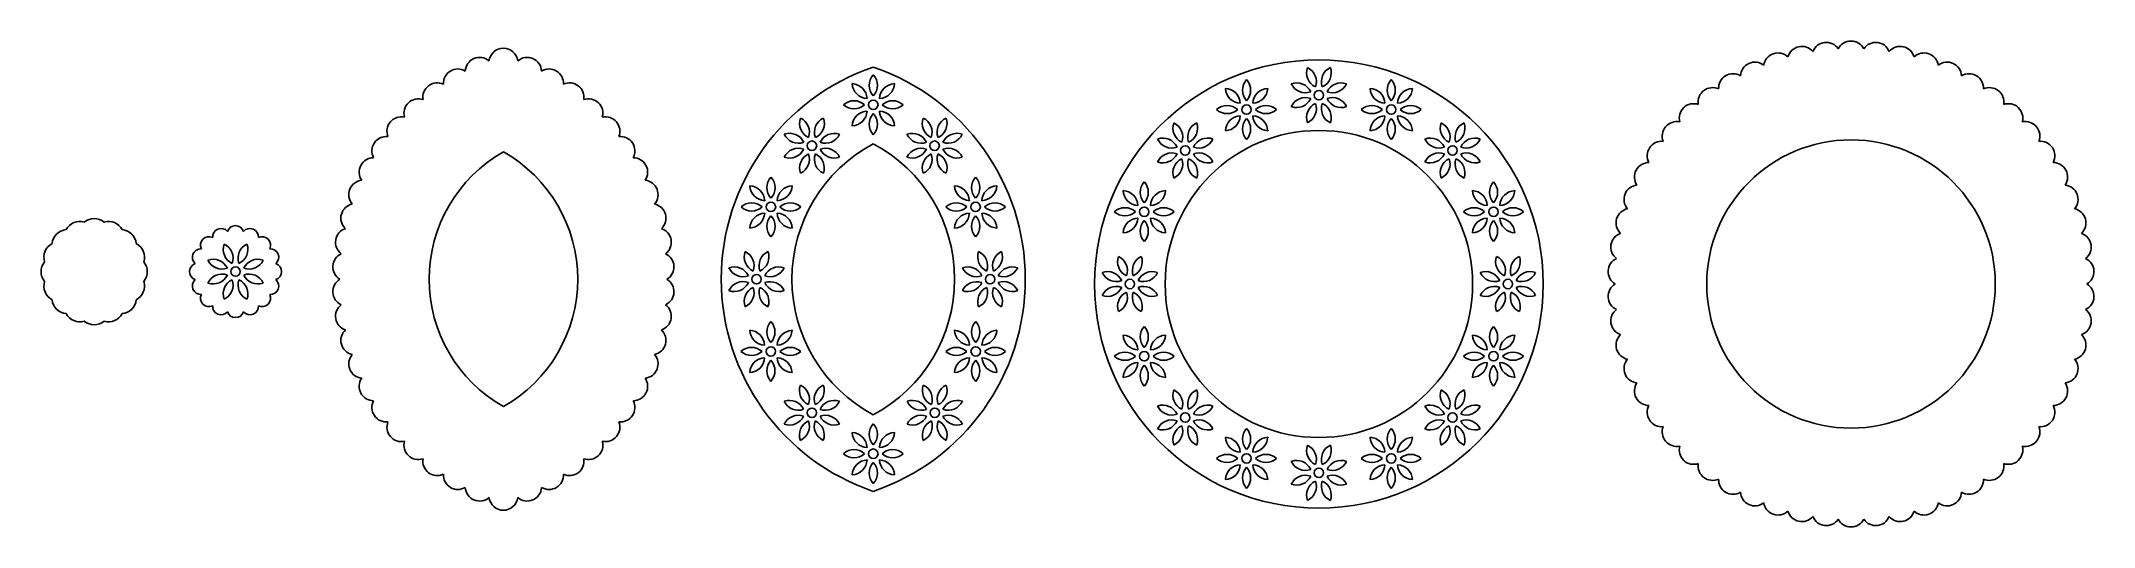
# Model space of a CAD drawing. Extents: x -388 to 48, y -214 to -111.
import ezdxf

# ---------------------------------------------------------------- set-up
doc = ezdxf.new("R2010")
doc.units = 0
doc.layers.get('0').update_dxf_attribs({"linetype": 'CONTINUOUS'})

msp = doc.modelspace()

# ---------------------------------------------------------------- linework, layer by layer
for centre, radius in [((-116.263955, -162.197948), 47.625533), ((-116.263955, -122.072415), 1), ((-210.853104, -124.115693), 1), ((-131.619332, -125.12679), 1), ((-100.908578, -125.12679), 1), ((-116.263955, -162.197948), 32.625533), ((-223.874573, -132.808112), 1), ((-197.831635, -132.808112), 1), ((-144.636991, -133.824912), 1), ((-87.890919, -133.824912), 1), ((-3.302361, -162.197948), 30.625533), ((-232.578397, -145.82196), 1), ((-189.127811, -145.82196), 1), ((-153.335114, -146.842571), 1), ((-79.192796, -146.842571), 1), ((-346.237108, -159.568311), 1), ((-235.639498, -161.175997), 1), ((-186.06671, -161.175997), 1), ((-156.389488, -162.197948), 1), ((-76.138422, -162.197948), 1), ((-232.591851, -176.53271), 1), ((-189.114357, -176.53271), 1), ((-153.335114, -177.553325), 1), ((-79.192796, -177.553325), 1), ((-223.899432, -189.554179), 1), ((-197.806776, -189.554179), 1), ((-144.636991, -190.570984), 1), ((-87.890919, -190.570984), 1), ((-210.853104, -198.25801), 1), ((-131.619332, -199.269107), 1), ((-100.908578, -199.269107), 1), ((-116.263955, -202.323481), 1)]:
    msp.add_circle(centre, radius)
for centre, radius, start, end in [((-289.373607, -115.151715), 3.06, 6.862668, 173.137332), ((-18.813405, -116.162811), 3.06, 46.260699, 170.980681), ((-13.745205, -114.755632), 3.06, 40.053802, 164.773784), ((-8.554572, -113.904671), 3.06, 33.846906, 158.566887), ((-3.302361, -113.619905), 3.06, 27.640009, 152.359991), ((1.949849, -113.904671), 3.06, 21.433113, 146.153094), ((7.140482, -114.755632), 3.06, 15.226216, 139.946198), ((12.208682, -116.162811), 3.06, 9.019319, 133.739301), ((-299.062828, -119.562406), 3.06, 58.674492, 183.394474), ((-294.415622, -117.098613), 3.06, 49.089318, 177.187577), ((-284.331593, -117.098613), 3.06, 2.812423, 130.910682), ((-279.684386, -119.562406), 3.06, 356.605526, 121.325508), ((-195.497728, -161.186852), 47.625533, 108.809279, 251.190721), ((-226.208481, -161.186852), 47.625533, 288.809279, 71.190721), ((-115.571643, -117.327928), 3.320433, 160.183451, 244.816549), ((-120.108353, -119.207095), 3.320433, 340.183451, 64.816549), ((-112.419557, -119.207095), 3.320433, 115.183451, 199.816549), ((-116.956267, -117.327928), 3.320433, 295.183451, 19.816549), ((-28.346959, -120.573503), 3.06, 58.674492, 183.394474), ((-23.699752, -118.10971), 3.06, 52.467595, 177.187577), ((17.09503, -118.10971), 3.06, 2.812423, 127.532405), ((21.742236, -120.573503), 3.06, 356.605526, 121.325508), ((-303.41641, -122.514208), 3.06, 64.881388, 189.60137), ((-275.330805, -122.514208), 3.06, 350.39863, 115.118612), ((-212.029128, -119.467422), 3.320433, 182.683451, 267.316549), ((-215.501375, -122.93967), 3.320433, 2.683451, 87.316549), ((-208.397854, -119.997295), 3.320433, 137.683451, 222.316549), ((-213.308354, -119.997295), 3.320433, 317.683451, 42.316549), ((-209.677081, -119.467422), 3.320433, 272.683451, 357.316549), ((-206.204833, -122.93967), 3.320433, 92.683451, 177.316549), ((-136.267603, -123.950766), 3.320433, 2.683451, 87.316549), ((-132.795355, -120.478519), 3.320433, 182.683451, 267.316549), ((-129.164082, -121.008392), 3.320433, 137.683451, 222.316549), ((-134.074581, -121.008392), 3.320433, 317.683451, 42.316549), ((-126.971061, -123.950766), 3.320433, 92.683451, 177.316549), ((-130.443308, -120.478519), 3.320433, 272.683451, 357.316549), ((-121.008442, -122.764728), 3.320433, 25.183451, 109.816549), ((-119.129275, -118.228018), 3.320433, 205.183451, 289.816549), ((-111.519468, -122.764728), 3.320433, 70.183451, 154.816549), ((-113.398635, -118.228018), 3.320433, 250.183451, 334.816549), ((-102.084602, -120.478519), 3.320433, 182.683451, 267.316549), ((-105.556849, -123.950766), 3.320433, 2.683451, 87.316549), ((-98.453329, -121.008392), 3.320433, 137.683451, 222.316549), ((-103.363828, -121.008392), 3.320433, 317.683451, 42.316549), ((-96.260307, -123.950766), 3.320433, 92.683451, 177.316549), ((-99.732555, -120.478519), 3.320433, 272.683451, 357.316549), ((-32.700541, -123.525304), 3.06, 64.881388, 189.60137), ((26.095818, -123.525304), 3.06, 350.39863, 115.118612), ((-307.425325, -125.919411), 3.06, 71.088285, 195.808267), ((-271.32189, -125.919411), 3.06, 344.191733, 108.911715), ((-214.971502, -126.570943), 3.320433, 47.683451, 132.316549), ((-214.971502, -121.660443), 3.320433, 227.683451, 312.316549), ((-212.029128, -128.763964), 3.320433, 92.683451, 177.316549), ((-215.501375, -125.291716), 3.320433, 272.683451, 357.316549), ((-208.397854, -128.234091), 3.320433, 137.683451, 222.316549), ((-213.308354, -128.234091), 3.320433, 317.683451, 42.316549), ((-206.204833, -125.291716), 3.320433, 182.683451, 267.316549), ((-209.677081, -128.763964), 3.320433, 2.683451, 87.316549), ((-206.734706, -126.570943), 3.320433, 47.683451, 132.316549), ((-206.734706, -121.660443), 3.320433, 227.683451, 312.316549), ((-135.73773, -127.582039), 3.320433, 47.683451, 132.316549), ((-135.73773, -122.67154), 3.320433, 227.683451, 312.316549), ((-127.500934, -127.582039), 3.320433, 47.683451, 132.316549), ((-127.500934, -122.67154), 3.320433, 227.683451, 312.316549), ((-119.129275, -125.916813), 3.320433, 70.183451, 154.816549), ((-121.008442, -121.380103), 3.320433, 250.183451, 334.816549), ((-115.571643, -126.816902), 3.320433, 115.183451, 199.816549), ((-120.108353, -124.937735), 3.320433, 295.183451, 19.816549), ((-112.419557, -124.937735), 3.320433, 160.183451, 244.816549), ((-116.956267, -126.816902), 3.320433, 340.183451, 64.816549), ((-113.398635, -125.916813), 3.320433, 25.183451, 109.816549), ((-111.519468, -121.380103), 3.320433, 205.183451, 289.816549), ((-105.026976, -127.582039), 3.320433, 47.683451, 132.316549), ((-105.026976, -122.67154), 3.320433, 227.683451, 312.316549), ((-96.79018, -127.582039), 3.320433, 47.683451, 132.316549), ((-96.79018, -122.67154), 3.320433, 227.683451, 312.316549), ((-36.709456, -126.930507), 3.06, 71.088285, 195.808267), ((30.104733, -126.930507), 3.06, 344.191733, 108.911715), ((-311.042572, -129.738093), 3.06, 77.295182, 202.015163), ((-267.704643, -129.738093), 3.06, 337.984837, 102.704818), ((-228.619363, -133.498346), 3.320433, 25.158351, 109.791449), ((-226.738209, -128.962459), 3.320433, 205.158351, 289.791449), ((-223.180182, -128.063928), 3.320433, 160.158351, 244.791449), ((-227.717715, -129.941108), 3.320433, 340.158351, 64.791449), ((-220.028921, -129.944476), 3.320433, 115.158351, 199.791449), ((-224.564807, -128.063322), 3.320433, 295.158351, 19.791449), ((-219.13039, -133.502502), 3.320433, 70.158351, 154.791449), ((-221.007569, -128.96497), 3.320433, 250.158351, 334.791449), ((-200.698639, -128.96497), 3.320433, 205.208551, 289.841649), ((-202.575818, -133.502502), 3.320433, 25.208551, 109.841649), ((-197.141401, -128.063322), 3.320433, 160.208551, 244.841649), ((-201.677288, -129.944476), 3.320433, 340.208551, 64.841649), ((-193.988493, -129.941108), 3.320433, 115.208551, 199.841649), ((-198.526026, -128.063928), 3.320433, 295.208551, 19.841649), ((-193.086845, -133.498346), 3.320433, 70.208551, 154.841649), ((-194.967999, -128.962459), 3.320433, 250.208551, 334.841649), ((-143.944679, -129.080425), 3.320433, 160.183451, 244.816549), ((-148.481389, -130.959592), 3.320433, 340.183451, 64.816549), ((-140.792594, -130.959592), 3.320433, 115.183451, 199.816549), ((-145.329304, -129.080425), 3.320433, 295.183451, 19.816549), ((-132.795355, -129.77506), 3.320433, 92.683451, 177.316549), ((-136.267603, -126.302813), 3.320433, 272.683451, 357.316549), ((-129.164082, -129.245187), 3.320433, 137.683451, 222.316549), ((-134.074581, -129.245187), 3.320433, 317.683451, 42.316549), ((-126.971061, -126.302813), 3.320433, 182.683451, 267.316549), ((-130.443308, -129.77506), 3.320433, 2.683451, 87.316549), ((-102.084602, -129.77506), 3.320433, 92.683451, 177.316549), ((-105.556849, -126.302813), 3.320433, 272.683451, 357.316549), ((-98.453329, -129.245187), 3.320433, 137.683451, 222.316549), ((-103.363828, -129.245187), 3.320433, 317.683451, 42.316549), ((-99.732555, -129.77506), 3.320433, 2.683451, 87.316549), ((-96.260307, -126.302813), 3.320433, 182.683451, 267.316549), ((-87.198606, -129.080425), 3.320433, 160.183451, 244.816549), ((-91.735316, -130.959592), 3.320433, 340.183451, 64.816549), ((-84.046521, -130.959592), 3.320433, 115.183451, 199.816549), ((-88.583231, -129.080425), 3.320433, 295.183451, 19.816549), ((-40.326703, -130.749189), 3.06, 77.295182, 202.015163), ((33.72198, -130.749189), 3.06, 337.984837, 102.704818), ((-314.225743, -133.925482), 3.06, 83.502078, 208.22206), ((-274.018231, -161.186852), 31.125533, 119.560149, 240.439851), ((-304.728984, -161.186852), 31.125533, 299.560149, 60.439851), ((-264.521472, -133.925482), 3.06, 331.77794, 96.497922), ((-226.741577, -136.651254), 3.320433, 70.158351, 154.791449), ((-228.618756, -132.113721), 3.320433, 250.158351, 334.791449), ((-195.497728, -161.186852), 32.625533, 118.076835, 241.923165), ((-223.184339, -137.552902), 3.320433, 115.158351, 199.791449), ((-227.720226, -135.671747), 3.320433, 295.158351, 19.791449), ((-220.031431, -135.675116), 3.320433, 160.158351, 244.791449), ((-224.568964, -137.552295), 3.320433, 340.158351, 64.791449), ((-221.010937, -136.653764), 3.320433, 25.158351, 109.791449), ((-219.129783, -132.117878), 3.320433, 205.158351, 289.791449), ((-226.208481, -161.186852), 32.625533, 298.076835, 61.923165), ((-200.695271, -136.653764), 3.320433, 70.208551, 154.841649), ((-202.576425, -132.117878), 3.320433, 250.208551, 334.841649), ((-197.137245, -137.552295), 3.320433, 115.208551, 199.841649), ((-201.674777, -135.675116), 3.320433, 295.208551, 19.841649), ((-193.985983, -135.671747), 3.320433, 160.208551, 244.841649), ((-198.521869, -137.552902), 3.320433, 340.208551, 64.841649), ((-193.087452, -132.113721), 3.320433, 205.208551, 289.841649), ((-194.964631, -136.651254), 3.320433, 25.208551, 109.841649), ((-147.502312, -129.980514), 3.320433, 205.183451, 289.816549), ((-147.502312, -137.669309), 3.320433, 70.183451, 154.816549), ((-149.381478, -134.517224), 3.320433, 25.183451, 109.816549), ((-149.381478, -133.132599), 3.320433, 250.183451, 334.816549), ((-139.892504, -134.517224), 3.320433, 70.183451, 154.816549), ((-141.771671, -129.980514), 3.320433, 250.183451, 334.816549), ((-141.771671, -137.669309), 3.320433, 25.183451, 109.816549), ((-139.892504, -133.132599), 3.320433, 205.183451, 289.816549), ((-92.635406, -134.517224), 3.320433, 25.183451, 109.816549), ((-90.756239, -129.980514), 3.320433, 205.183451, 289.816549), ((-90.756239, -137.669309), 3.320433, 70.183451, 154.816549), ((-92.635406, -133.132599), 3.320433, 250.183451, 334.816549), ((-83.146432, -134.517224), 3.320433, 70.183451, 154.816549), ((-83.146432, -133.132599), 3.320433, 205.183451, 289.816549), ((-85.025598, -129.980514), 3.320433, 250.183451, 334.816549), ((-85.025598, -137.669309), 3.320433, 25.183451, 109.816549), ((-43.509873, -134.936578), 3.06, 83.502078, 208.22206), ((36.905151, -134.936578), 3.06, 331.77794, 96.497922), ((-316.937517, -138.432486), 3.06, 89.708975, 214.428956), ((-261.809697, -138.432486), 3.06, 325.571044, 90.291025), ((-143.944679, -138.569399), 3.320433, 115.183451, 199.816549), ((-148.481389, -136.690232), 3.320433, 295.183451, 19.816549), ((-140.792594, -136.690232), 3.320433, 160.183451, 244.816549), ((-145.329304, -138.569399), 3.320433, 340.183451, 64.816549), ((-87.198606, -138.569399), 3.320433, 115.183451, 199.816549), ((-91.735316, -136.690232), 3.320433, 295.183451, 19.816549), ((-84.046521, -136.690232), 3.320433, 160.183451, 244.816549), ((-88.583231, -138.569399), 3.320433, 340.183451, 64.816549), ((-46.221648, -139.443582), 3.06, 89.708975, 214.428956), ((39.616925, -139.443582), 3.06, 325.571044, 90.291025), ((-319.146102, -143.206264), 3.06, 95.915871, 220.635853), ((-259.601113, -143.206264), 3.06, 319.364147, 84.084129), ((-233.752384, -141.173174), 3.320433, 182.658351, 267.291449), ((-237.226152, -144.6439), 3.320433, 2.658351, 87.291449), ((-230.121344, -141.704638), 3.320433, 137.658351, 222.291449), ((-235.031843, -141.702487), 3.320433, 317.658351, 42.291449), ((-227.929612, -144.647973), 3.320433, 92.658351, 177.291449), ((-231.400338, -141.174205), 3.320433, 272.658351, 357.291449), ((-190.305871, -141.174205), 3.320433, 182.708551, 267.341649), ((-193.776597, -144.647973), 3.320433, 2.708551, 87.341649), ((-186.674366, -141.702487), 3.320433, 137.708551, 222.341649), ((-191.584865, -141.704638), 3.320433, 317.708551, 42.341649), ((-184.480056, -144.6439), 3.320433, 92.708551, 177.341649), ((-187.953824, -141.173174), 3.320433, 272.708551, 357.341649), ((-154.511137, -142.194301), 3.320433, 182.683451, 267.316549), ((-157.983384, -145.666548), 3.320433, 2.683451, 87.316549), ((-150.879864, -142.724173), 3.320433, 137.683451, 222.316549), ((-155.790363, -142.724173), 3.320433, 317.683451, 42.316549), ((-148.686843, -145.666548), 3.320433, 92.683451, 177.316549), ((-152.15909, -142.194301), 3.320433, 272.683451, 357.316549), ((-80.36882, -142.194301), 3.320433, 182.683451, 267.316549), ((-83.841067, -145.666548), 3.320433, 2.683451, 87.316549), ((-76.737547, -142.724173), 3.320433, 137.683451, 222.316549), ((-81.648046, -142.724173), 3.320433, 317.683451, 42.316549), ((-74.544526, -145.666548), 3.320433, 92.683451, 177.316549), ((-78.016773, -142.194301), 3.320433, 272.683451, 357.316549), ((-48.430233, -144.217361), 3.06, 95.915871, 220.635853), ((41.82551, -144.217361), 3.06, 319.364147, 84.084129), ((-320.825604, -148.190848), 3.06, 102.122768, 226.842749), ((-257.921611, -148.190848), 3.06, 313.157251, 77.877232), ((-236.695719, -143.364906), 3.320433, 227.658351, 312.291449), ((-236.69787, -148.275405), 3.320433, 47.658351, 132.291449), ((-233.756457, -150.469715), 3.320433, 92.658351, 177.291449), ((-237.227183, -146.995947), 3.320433, 272.658351, 357.291449), ((-230.124952, -149.941433), 3.320433, 137.658351, 222.291449), ((-235.035451, -149.939282), 3.320433, 317.658351, 42.291449), ((-227.930642, -147.000019), 3.320433, 182.658351, 267.291449), ((-231.40441, -150.470745), 3.320433, 2.658351, 87.291449), ((-228.458924, -143.368514), 3.320433, 227.658351, 312.291449), ((-228.461075, -148.279013), 3.320433, 47.658351, 132.291449), ((-193.245133, -148.279013), 3.320433, 47.708551, 132.341649), ((-193.247284, -143.368514), 3.320433, 227.708551, 312.341649), ((-190.301798, -150.470745), 3.320433, 92.708551, 177.341649), ((-193.775566, -147.000019), 3.320433, 272.708551, 357.341649), ((-186.670757, -149.939282), 3.320433, 137.708551, 222.341649), ((-191.581257, -149.941433), 3.320433, 317.708551, 42.341649), ((-184.479026, -146.995947), 3.320433, 182.708551, 267.341649), ((-187.949752, -150.469715), 3.320433, 2.708551, 87.341649), ((-185.008338, -148.275405), 3.320433, 47.708551, 132.341649), ((-185.010489, -143.364906), 3.320433, 227.708551, 312.341649), ((-157.453511, -149.297821), 3.320433, 47.683451, 132.316549), ((-157.453511, -144.387322), 3.320433, 227.683451, 312.316549), ((-149.216716, -149.297821), 3.320433, 47.683451, 132.316549), ((-149.216716, -144.387322), 3.320433, 227.683451, 312.316549), ((-83.311194, -149.297821), 3.320433, 47.683451, 132.316549), ((-83.311194, -144.387322), 3.320433, 227.683451, 312.316549), ((-75.074398, -149.297821), 3.320433, 47.683451, 132.316549), ((-75.074398, -144.387322), 3.320433, 227.683451, 312.316549), ((-50.109735, -149.201945), 3.06, 102.122768, 226.842749), ((43.505012, -149.201945), 3.06, 313.157251, 77.877232), ((-381.8849, -153.927527), 3.3, 95.611619, 174.388381), ((-379.296887, -152.198271), 3.3, 73.111619, 151.888381), ((-376.244116, -151.591037), 3.3, 50.611619, 129.388381), ((-373.191346, -152.198271), 3.3, 28.111619, 106.888381), ((-370.603332, -153.927527), 3.3, 5.611619, 84.388381), ((-351.877892, -153.927527), 1.8, 63.912376, 206.087624), ((-349.289878, -152.198271), 1.8, 41.412376, 183.587624), ((-346.237108, -151.591037), 1.8, 18.912376, 161.087624), ((-343.184337, -152.198271), 1.8, 356.412376, 138.587624), ((-340.596324, -153.927527), 1.8, 333.912376, 116.087624), ((-321.956333, -153.327799), 3.06, 108.329664, 233.049646), ((-256.790882, -153.327799), 3.06, 306.950354, 71.670336), ((-154.511137, -151.490842), 3.320433, 92.683451, 177.316549), ((-157.983384, -148.018595), 3.320433, 272.683451, 357.316549), ((-150.879864, -150.960969), 3.320433, 137.683451, 222.316549), ((-155.790363, -150.960969), 3.320433, 317.683451, 42.316549), ((-148.686843, -148.018595), 3.320433, 182.683451, 267.316549), ((-152.15909, -151.490842), 3.320433, 2.683451, 87.316549), ((-80.36882, -151.490842), 3.320433, 92.683451, 177.316549), ((-83.841067, -148.018595), 3.320433, 272.683451, 357.316549), ((-76.737547, -150.960969), 3.320433, 137.683451, 222.316549), ((-81.648046, -150.960969), 3.320433, 317.683451, 42.316549), ((-74.544526, -148.018595), 3.320433, 182.683451, 267.316549), ((-78.016773, -151.490842), 3.320433, 2.683451, 87.316549), ((-51.240463, -154.338895), 3.06, 108.329664, 233.049646), ((44.63574, -154.338895), 3.06, 306.950354, 71.670336), ((-383.614156, -156.51554), 3.3, 118.111619, 196.888381), ((-368.874076, -156.51554), 3.3, 343.111619, 61.888381), ((-353.607148, -156.51554), 1.8, 86.412376, 228.587624), ((-345.544795, -154.823824), 3.320433, 160.183451, 244.816549), ((-350.081505, -156.702991), 3.320433, 340.183451, 64.816549), ((-342.39271, -156.702991), 3.320433, 115.183451, 199.816549), ((-346.92942, -154.823824), 3.320433, 295.183451, 19.816549), ((-338.867068, -156.51554), 1.8, 311.412376, 93.587624), ((-322.52503, -158.556889), 3.06, 114.536561, 239.256543), ((-256.222184, -158.556889), 3.06, 300.743457, 65.463439), ((-234.945107, -156.431814), 3.320433, 160.158351, 244.791449), ((-239.48264, -158.308993), 3.320433, 340.158351, 64.791449), ((-231.793846, -158.312361), 3.320433, 115.158351, 199.791449), ((-236.329732, -156.431207), 3.320433, 295.158351, 19.791449), ((-185.376476, -156.431207), 3.320433, 160.208551, 244.841649), ((-189.912363, -158.312361), 3.320433, 340.208551, 64.841649), ((-182.223568, -158.308993), 3.320433, 115.208551, 199.841649), ((-186.761101, -156.431814), 3.320433, 295.208551, 19.841649), ((-155.697176, -157.453461), 3.320433, 160.183451, 244.816549), ((-160.233886, -159.332628), 3.320433, 340.183451, 64.816549), ((-152.54509, -159.332628), 3.320433, 115.183451, 199.816549), ((-157.0818, -157.453461), 3.320433, 295.183451, 19.816549), ((-75.44611, -157.453461), 3.320433, 160.183451, 244.816549), ((-79.98282, -159.332628), 3.320433, 340.183451, 64.816549), ((-72.294024, -159.332628), 3.320433, 115.183451, 199.816549), ((-76.830734, -157.453461), 3.320433, 295.183451, 19.816549), ((-51.809161, -159.567986), 3.06, 114.536561, 239.256543), ((45.204438, -159.567986), 3.06, 300.743457, 65.463439), ((-384.22139, -159.568311), 3.3, 140.611619, 219.388381), ((-368.266843, -159.568311), 3.3, 320.611619, 39.388381), ((-354.214381, -159.568311), 1.8, 108.912376, 251.087624), ((-350.981595, -160.260623), 3.320433, 25.183451, 109.816549), ((-349.102428, -155.723913), 3.320433, 205.183451, 289.816549), ((-349.102428, -163.412709), 3.320433, 70.183451, 154.816549), ((-350.981595, -158.875999), 3.320433, 250.183451, 334.816549), ((-341.492621, -160.260623), 3.320433, 70.183451, 154.816549), ((-343.371788, -155.723913), 3.320433, 250.183451, 334.816549), ((-343.371788, -163.412709), 3.320433, 25.183451, 109.816549), ((-341.492621, -158.875999), 3.320433, 205.183451, 289.816549), ((-338.259834, -159.568311), 1.8, 288.912376, 71.087624), ((-322.52503, -163.816814), 3.06, 120.743457, 245.463439), ((-256.222184, -163.816814), 3.06, 294.536561, 59.256543), ((-240.384288, -161.866231), 3.320433, 25.158351, 109.791449), ((-238.503134, -157.330344), 3.320433, 205.158351, 289.791449), ((-230.895315, -161.870388), 3.320433, 70.158351, 154.791449), ((-232.772494, -157.332855), 3.320433, 250.158351, 334.791449), ((-190.810894, -161.870388), 3.320433, 25.208551, 109.841649), ((-188.933714, -157.332855), 3.320433, 205.208551, 289.841649), ((-183.203075, -157.330344), 3.320433, 250.208551, 334.841649), ((-181.32192, -161.866231), 3.320433, 70.208551, 154.841649), ((-161.133975, -162.89026), 3.320433, 25.183451, 109.816549), ((-159.254808, -158.35355), 3.320433, 205.183451, 289.816549), ((-151.645001, -162.89026), 3.320433, 70.183451, 154.816549), ((-153.524168, -158.35355), 3.320433, 250.183451, 334.816549), ((-80.882909, -162.89026), 3.320433, 25.183451, 109.816549), ((-79.003742, -158.35355), 3.320433, 205.183451, 289.816549), ((-71.393935, -162.89026), 3.320433, 70.183451, 154.816549), ((-73.273102, -158.35355), 3.320433, 250.183451, 334.816549), ((-383.614156, -162.621081), 3.3, 163.111619, 241.888381), ((-381.8849, -165.209095), 3.3, 185.611619, 264.388381), ((-370.603332, -165.209095), 3.3, 275.611619, 354.388381), ((-368.874076, -162.621081), 3.3, 298.111619, 16.888381), ((-353.607148, -162.621081), 1.8, 131.412376, 273.587624), ((-351.877892, -165.209095), 1.8, 153.912376, 296.087624), ((-345.544795, -164.312798), 3.320433, 115.183451, 199.816549), ((-350.081505, -162.433631), 3.320433, 295.183451, 19.816549), ((-342.39271, -162.433631), 3.320433, 160.183451, 244.816549), ((-346.92942, -164.312798), 3.320433, 340.183451, 64.816549), ((-340.596324, -165.209095), 1.8, 243.912376, 26.087624), ((-338.867068, -162.621081), 1.8, 266.412376, 48.587624), ((-238.506502, -165.019139), 3.320433, 70.158351, 154.791449), ((-240.383681, -160.481606), 3.320433, 250.158351, 334.791449), ((-234.949264, -165.920787), 3.320433, 115.158351, 199.791449), ((-239.485151, -164.039633), 3.320433, 295.158351, 19.791449), ((-231.796356, -164.043001), 3.320433, 160.158351, 244.791449), ((-236.333889, -165.92018), 3.320433, 340.158351, 64.791449), ((-232.775862, -165.021649), 3.320433, 25.158351, 109.791449), ((-230.894708, -160.485763), 3.320433, 205.158351, 289.791449), ((-188.930346, -165.021649), 3.320433, 70.208551, 154.841649), ((-190.8115, -160.485763), 3.320433, 250.208551, 334.841649), ((-185.37232, -165.92018), 3.320433, 115.208551, 199.841649), ((-189.909852, -164.043001), 3.320433, 295.208551, 19.841649), ((-182.221058, -164.039633), 3.320433, 160.208551, 244.841649), ((-186.756944, -165.920787), 3.320433, 340.208551, 64.841649), ((-181.322527, -160.481606), 3.320433, 205.208551, 289.841649), ((-183.199706, -165.019139), 3.320433, 25.208551, 109.841649), ((-159.254808, -166.042346), 3.320433, 70.183451, 154.816549), ((-161.133975, -161.505636), 3.320433, 250.183451, 334.816549), ((-155.697176, -166.942435), 3.320433, 115.183451, 199.816549), ((-160.233886, -165.063268), 3.320433, 295.183451, 19.816549), ((-152.54509, -165.063268), 3.320433, 160.183451, 244.816549), ((-157.0818, -166.942435), 3.320433, 340.183451, 64.816549), ((-153.524168, -166.042346), 3.320433, 25.183451, 109.816549), ((-151.645001, -161.505636), 3.320433, 205.183451, 289.816549), ((-79.003742, -166.042346), 3.320433, 70.183451, 154.816549), ((-80.882909, -161.505636), 3.320433, 250.183451, 334.816549), ((-75.44611, -166.942435), 3.320433, 115.183451, 199.816549), ((-79.98282, -165.063268), 3.320433, 295.183451, 19.816549), ((-72.294024, -165.063268), 3.320433, 160.183451, 244.816549), ((-76.830734, -166.942435), 3.320433, 340.183451, 64.816549), ((-73.273102, -166.042346), 3.320433, 25.183451, 109.816549), ((-71.393935, -161.505636), 3.320433, 205.183451, 289.816549), ((-51.809161, -164.82791), 3.06, 120.743457, 245.463439), ((45.204438, -164.82791), 3.06, 294.536561, 59.256543), ((-379.296887, -166.938351), 3.3, 208.111619, 286.888381), ((-373.191346, -166.938351), 3.3, 253.111619, 331.888381), ((-349.289878, -166.938351), 1.8, 176.412376, 318.587624), ((-346.237108, -167.545584), 1.8, 198.912376, 341.087624), ((-343.184337, -166.938351), 1.8, 221.412376, 3.587624), ((-321.956333, -169.045905), 3.06, 126.950354, 251.670336), ((-256.790882, -169.045905), 3.06, 288.329664, 53.049646), ((-51.240463, -170.057001), 3.06, 126.950354, 251.670336), ((44.63574, -170.057001), 3.06, 288.329664, 53.049646), ((-376.244116, -167.545584), 3.3, 230.611619, 309.388381), ((-320.825604, -174.182855), 3.06, 133.157251, 257.877232), ((-257.921611, -174.182855), 3.06, 282.122768, 46.842749), ((-233.765838, -171.883924), 3.320433, 182.658351, 267.291449), ((-237.239606, -175.354651), 3.320433, 2.658351, 87.291449), ((-230.134797, -172.415388), 3.320433, 137.658351, 222.291449), ((-235.045296, -172.413237), 3.320433, 317.658351, 42.291449), ((-227.943065, -175.358723), 3.320433, 92.658351, 177.291449), ((-231.413791, -171.884955), 3.320433, 272.658351, 357.291449), ((-190.292417, -171.884955), 3.320433, 182.708551, 267.341649), ((-193.763143, -175.358723), 3.320433, 2.708551, 87.341649), ((-186.660912, -172.413237), 3.320433, 137.708551, 222.341649), ((-191.571411, -172.415388), 3.320433, 317.708551, 42.341649), ((-187.940371, -171.883924), 3.320433, 272.708551, 357.341649), ((-184.466602, -175.354651), 3.320433, 92.708551, 177.341649), ((-154.511137, -172.905054), 3.320433, 182.683451, 267.316549), ((-157.983384, -176.377301), 3.320433, 2.683451, 87.316549), ((-150.879864, -173.434927), 3.320433, 137.683451, 222.316549), ((-155.790363, -173.434927), 3.320433, 317.683451, 42.316549), ((-148.686843, -176.377301), 3.320433, 92.683451, 177.316549), ((-152.15909, -172.905054), 3.320433, 272.683451, 357.316549), ((-80.36882, -172.905054), 3.320433, 182.683451, 267.316549), ((-83.841067, -176.377301), 3.320433, 2.683451, 87.316549), ((-76.737547, -173.434927), 3.320433, 137.683451, 222.316549), ((-81.648046, -173.434927), 3.320433, 317.683451, 42.316549), ((-74.544526, -176.377301), 3.320433, 92.683451, 177.316549), ((-78.016773, -172.905054), 3.320433, 272.683451, 357.316549), ((-50.109735, -175.193951), 3.06, 133.157251, 257.877232), ((43.505012, -175.193951), 3.06, 282.122768, 46.842749), ((-319.146102, -179.167439), 3.06, 139.364147, 264.084129), ((-259.601113, -179.167439), 3.06, 275.915871, 40.635853), ((-236.709173, -174.075656), 3.320433, 227.658351, 312.291449), ((-236.711324, -178.986155), 3.320433, 47.658351, 132.291449), ((-233.76991, -181.180465), 3.320433, 92.658351, 177.291449), ((-237.240637, -177.706697), 3.320433, 272.658351, 357.291449), ((-230.138406, -180.652183), 3.320433, 137.658351, 222.291449), ((-235.048905, -180.650032), 3.320433, 317.658351, 42.291449), ((-227.944096, -177.71077), 3.320433, 182.658351, 267.291449), ((-231.417864, -181.181496), 3.320433, 2.658351, 87.291449), ((-228.472378, -174.079265), 3.320433, 227.658351, 312.291449), ((-228.474529, -178.989764), 3.320433, 47.658351, 132.291449), ((-193.231679, -178.989764), 3.320433, 47.708551, 132.341649), ((-193.233831, -174.079265), 3.320433, 227.708551, 312.341649), ((-190.288344, -181.181496), 3.320433, 92.708551, 177.341649), ((-193.762113, -177.71077), 3.320433, 272.708551, 357.341649), ((-186.657304, -180.650032), 3.320433, 137.708551, 222.341649), ((-191.567803, -180.652183), 3.320433, 317.708551, 42.341649), ((-184.465572, -177.706697), 3.320433, 182.708551, 267.341649), ((-187.936298, -181.180465), 3.320433, 2.708551, 87.341649), ((-184.994884, -178.986155), 3.320433, 47.708551, 132.341649), ((-184.997036, -174.075656), 3.320433, 227.708551, 312.341649), ((-157.453511, -180.008575), 3.320433, 47.683451, 132.316549), ((-157.453511, -175.098075), 3.320433, 227.683451, 312.316549), ((-149.216716, -180.008575), 3.320433, 47.683451, 132.316549), ((-149.216716, -175.098075), 3.320433, 227.683451, 312.316549), ((-83.311194, -180.008575), 3.320433, 47.683451, 132.316549), ((-83.311194, -175.098075), 3.320433, 227.683451, 312.316549), ((-75.074398, -180.008575), 3.320433, 47.683451, 132.316549), ((-75.074398, -175.098075), 3.320433, 227.683451, 312.316549), ((-48.430233, -180.178536), 3.06, 139.364147, 264.084129), ((41.82551, -180.178536), 3.06, 275.915871, 40.635853), ((-316.937517, -183.941217), 3.06, 145.571044, 270.291025), ((-261.809697, -183.941217), 3.06, 269.708975, 34.428956), ((-154.511137, -182.201596), 3.320433, 92.683451, 177.316549), ((-157.983384, -178.729348), 3.320433, 272.683451, 357.316549), ((-150.879864, -181.671723), 3.320433, 137.683451, 222.316549), ((-155.790363, -181.671723), 3.320433, 317.683451, 42.316549), ((-148.686843, -178.729348), 3.320433, 182.683451, 267.316549), ((-152.15909, -182.201596), 3.320433, 2.683451, 87.316549), ((-80.36882, -182.201596), 3.320433, 92.683451, 177.316549), ((-83.841067, -178.729348), 3.320433, 272.683451, 357.316549), ((-76.737547, -181.671723), 3.320433, 137.683451, 222.316549), ((-81.648046, -181.671723), 3.320433, 317.683451, 42.316549), ((-74.544526, -178.729348), 3.320433, 182.683451, 267.316549), ((-78.016773, -182.201596), 3.320433, 2.683451, 87.316549), ((-314.225743, -188.448221), 3.06, 151.77794, 276.497922), ((-264.521472, -188.448221), 3.06, 263.502078, 28.22206), ((-228.644222, -190.244413), 3.320433, 25.158351, 109.791449), ((-226.763068, -185.708527), 3.320433, 205.158351, 289.791449), ((-223.205042, -184.809996), 3.320433, 160.158351, 244.791449), ((-227.742574, -186.687175), 3.320433, 340.158351, 64.791449), ((-220.05378, -186.690543), 3.320433, 115.158351, 199.791449), ((-224.589666, -184.809389), 3.320433, 295.158351, 19.791449), ((-219.155249, -190.24857), 3.320433, 70.158351, 154.791449), ((-221.032428, -185.711037), 3.320433, 250.158351, 334.791449), ((-200.67378, -185.711037), 3.320433, 205.208551, 289.841649), ((-202.550959, -190.24857), 3.320433, 25.208551, 109.841649), ((-197.116542, -184.809389), 3.320433, 160.208551, 244.841649), ((-201.652429, -186.690543), 3.320433, 340.208551, 64.841649), ((-193.963634, -186.687175), 3.320433, 115.208551, 199.841649), ((-198.501167, -184.809996), 3.320433, 295.208551, 19.841649), ((-193.061986, -190.244413), 3.320433, 70.208551, 154.841649), ((-194.94314, -185.708527), 3.320433, 250.208551, 334.841649), ((-143.944679, -185.826498), 3.320433, 160.183451, 244.816549), ((-148.481389, -187.705664), 3.320433, 340.183451, 64.816549), ((-140.792594, -187.705664), 3.320433, 115.183451, 199.816549), ((-145.329304, -185.826498), 3.320433, 295.183451, 19.816549), ((-87.198606, -185.826498), 3.320433, 160.183451, 244.816549), ((-91.735316, -187.705664), 3.320433, 340.183451, 64.816549), ((-84.046521, -187.705664), 3.320433, 115.183451, 199.816549), ((-88.583231, -185.826498), 3.320433, 295.183451, 19.816549), ((-46.221648, -184.952314), 3.06, 145.571044, 270.291025), ((39.616925, -184.952314), 3.06, 269.708975, 34.428956), ((-311.042572, -192.635611), 3.06, 157.984837, 282.704818), ((-267.704643, -192.635611), 3.06, 257.295182, 22.015163), ((-226.766436, -193.397321), 3.320433, 70.158351, 154.791449), ((-228.643616, -188.859788), 3.320433, 250.158351, 334.791449), ((-223.209199, -194.298969), 3.320433, 115.158351, 199.791449), ((-227.745085, -192.417815), 3.320433, 295.158351, 19.791449), ((-220.05629, -192.421183), 3.320433, 160.158351, 244.791449), ((-224.593823, -194.298362), 3.320433, 340.158351, 64.791449), ((-221.035797, -193.399832), 3.320433, 25.158351, 109.791449), ((-219.154643, -188.863945), 3.320433, 205.158351, 289.791449), ((-200.670412, -193.399832), 3.320433, 70.208551, 154.841649), ((-202.551566, -188.863945), 3.320433, 250.208551, 334.841649), ((-197.112385, -194.298362), 3.320433, 115.208551, 199.841649), ((-201.649918, -192.421183), 3.320433, 295.208551, 19.841649), ((-193.961124, -192.417815), 3.320433, 160.208551, 244.841649), ((-198.49701, -194.298969), 3.320433, 340.208551, 64.841649), ((-193.062593, -188.859788), 3.320433, 205.208551, 289.841649), ((-194.939772, -193.397321), 3.320433, 25.208551, 109.841649), ((-147.502312, -186.726587), 3.320433, 205.183451, 289.816549), ((-147.502312, -194.415382), 3.320433, 70.183451, 154.816549), ((-149.381478, -191.263297), 3.320433, 25.183451, 109.816549), ((-149.381478, -189.878672), 3.320433, 250.183451, 334.816549), ((-139.892504, -191.263297), 3.320433, 70.183451, 154.816549), ((-141.771671, -186.726587), 3.320433, 250.183451, 334.816549), ((-141.771671, -194.415382), 3.320433, 25.183451, 109.816549), ((-139.892504, -189.878672), 3.320433, 205.183451, 289.816549), ((-92.635406, -191.263297), 3.320433, 25.183451, 109.816549), ((-90.756239, -186.726587), 3.320433, 205.183451, 289.816549), ((-90.756239, -194.415382), 3.320433, 70.183451, 154.816549), ((-92.635406, -189.878672), 3.320433, 250.183451, 334.816549), ((-83.146432, -191.263297), 3.320433, 70.183451, 154.816549), ((-83.146432, -189.878672), 3.320433, 205.183451, 289.816549), ((-85.025598, -186.726587), 3.320433, 250.183451, 334.816549), ((-85.025598, -194.415382), 3.320433, 25.183451, 109.816549), ((-43.509873, -189.459318), 3.06, 151.77794, 276.497922), ((36.905151, -189.459318), 3.06, 263.502078, 28.22206), ((-307.425325, -196.454292), 3.06, 164.191733, 288.911715), ((-271.32189, -196.454292), 3.06, 251.088285, 15.808267), ((-212.029128, -193.609739), 3.320433, 182.683451, 267.316549), ((-215.501375, -197.081987), 3.320433, 2.683451, 87.316549), ((-208.397854, -194.139612), 3.320433, 137.683451, 222.316549), ((-213.308354, -194.139612), 3.320433, 317.683451, 42.316549), ((-209.677081, -193.609739), 3.320433, 272.683451, 357.316549), ((-206.204833, -197.081987), 3.320433, 92.683451, 177.316549), ((-143.944679, -195.315471), 3.320433, 115.183451, 199.816549), ((-148.481389, -193.436305), 3.320433, 295.183451, 19.816549), ((-140.792594, -193.436305), 3.320433, 160.183451, 244.816549), ((-145.329304, -195.315471), 3.320433, 340.183451, 64.816549), ((-136.267603, -198.093083), 3.320433, 2.683451, 87.316549), ((-132.795355, -194.620836), 3.320433, 182.683451, 267.316549), ((-129.164082, -195.150709), 3.320433, 137.683451, 222.316549), ((-134.074581, -195.150709), 3.320433, 317.683451, 42.316549), ((-126.971061, -198.093083), 3.320433, 92.683451, 177.316549), ((-130.443308, -194.620836), 3.320433, 272.683451, 357.316549), ((-102.084602, -194.620836), 3.320433, 182.683451, 267.316549), ((-105.556849, -198.093083), 3.320433, 2.683451, 87.316549), ((-98.453329, -195.150709), 3.320433, 137.683451, 222.316549), ((-103.363828, -195.150709), 3.320433, 317.683451, 42.316549), ((-96.260307, -198.093083), 3.320433, 92.683451, 177.316549), ((-99.732555, -194.620836), 3.320433, 272.683451, 357.316549), ((-87.198606, -195.315471), 3.320433, 115.183451, 199.816549), ((-91.735316, -193.436305), 3.320433, 295.183451, 19.816549), ((-84.046521, -193.436305), 3.320433, 160.183451, 244.816549), ((-88.583231, -195.315471), 3.320433, 340.183451, 64.816549), ((-40.326703, -193.646707), 3.06, 157.984837, 282.704818), ((33.72198, -193.646707), 3.06, 257.295182, 22.015163), ((-303.41641, -199.859495), 3.06, 170.39863, 295.118612), ((-275.330805, -199.859495), 3.06, 244.881388, 9.60137), ((-214.971502, -200.71326), 3.320433, 47.683451, 132.316549), ((-214.971502, -195.80276), 3.320433, 227.683451, 312.316549), ((-212.029128, -202.906281), 3.320433, 92.683451, 177.316549), ((-215.501375, -199.434034), 3.320433, 272.683451, 357.316549), ((-208.397854, -202.376408), 3.320433, 137.683451, 222.316549), ((-213.308354, -202.376408), 3.320433, 317.683451, 42.316549), ((-209.677081, -202.906281), 3.320433, 2.683451, 87.316549), ((-206.204833, -199.434034), 3.320433, 182.683451, 267.316549), ((-206.734706, -200.71326), 3.320433, 47.683451, 132.316549), ((-206.734706, -195.80276), 3.320433, 227.683451, 312.316549), ((-135.73773, -201.724356), 3.320433, 47.683451, 132.316549), ((-135.73773, -196.813857), 3.320433, 227.683451, 312.316549), ((-127.500934, -201.724356), 3.320433, 47.683451, 132.316549), ((-127.500934, -196.813857), 3.320433, 227.683451, 312.316549), ((-121.008442, -203.015793), 3.320433, 25.183451, 109.816549), ((-119.129275, -198.479083), 3.320433, 205.183451, 289.816549), ((-115.571643, -197.578994), 3.320433, 160.183451, 244.816549), ((-120.108353, -199.458161), 3.320433, 340.183451, 64.816549), ((-112.419557, -199.458161), 3.320433, 115.183451, 199.816549), ((-116.956267, -197.578994), 3.320433, 295.183451, 19.816549), ((-111.519468, -203.015793), 3.320433, 70.183451, 154.816549), ((-113.398635, -198.479083), 3.320433, 250.183451, 334.816549), ((-105.026976, -201.724356), 3.320433, 47.683451, 132.316549), ((-105.026976, -196.813857), 3.320433, 227.683451, 312.316549), ((-96.79018, -201.724356), 3.320433, 47.683451, 132.316549), ((-96.79018, -196.813857), 3.320433, 227.683451, 312.316549), ((-36.709456, -197.465389), 3.06, 164.191733, 288.911715), ((-32.700541, -200.870592), 3.06, 170.39863, 295.118612), ((26.095818, -200.870592), 3.06, 244.881388, 9.60137), ((30.104733, -197.465389), 3.06, 251.088285, 15.808267), ((-299.062828, -202.811297), 3.06, 176.605526, 301.325508), ((-279.684386, -202.811297), 3.06, 238.674492, 3.394474), ((-132.795355, -203.917378), 3.320433, 92.683451, 177.316549), ((-136.267603, -200.44513), 3.320433, 272.683451, 357.316549), ((-129.164082, -203.387505), 3.320433, 137.683451, 222.316549), ((-134.074581, -203.387505), 3.320433, 317.683451, 42.316549), ((-126.971061, -200.44513), 3.320433, 182.683451, 267.316549), ((-130.443308, -203.917378), 3.320433, 2.683451, 87.316549), ((-119.129275, -206.167879), 3.320433, 70.183451, 154.816549), ((-121.008442, -201.631169), 3.320433, 250.183451, 334.816549), ((-115.571643, -207.067968), 3.320433, 115.183451, 199.816549), ((-120.108353, -205.188801), 3.320433, 295.183451, 19.816549), ((-112.419557, -205.188801), 3.320433, 160.183451, 244.816549), ((-116.956267, -207.067968), 3.320433, 340.183451, 64.816549), ((-113.398635, -206.167879), 3.320433, 25.183451, 109.816549), ((-111.519468, -201.631169), 3.320433, 205.183451, 289.816549), ((-102.084602, -203.917378), 3.320433, 92.683451, 177.316549), ((-105.556849, -200.44513), 3.320433, 272.683451, 357.316549), ((-98.453329, -203.387505), 3.320433, 137.683451, 222.316549), ((-103.363828, -203.387505), 3.320433, 317.683451, 42.316549), ((-99.732555, -203.917378), 3.320433, 2.683451, 87.316549), ((-96.260307, -200.44513), 3.320433, 182.683451, 267.316549), ((-28.346959, -203.822393), 3.06, 176.605526, 301.325508), ((21.742236, -203.822393), 3.06, 238.674492, 3.394474), ((-294.415622, -205.27509), 3.06, 182.812423, 310.910682), ((-289.373607, -207.221989), 3.06, 186.862668, 353.137332), ((-284.331593, -205.27509), 3.06, 229.089318, 357.187577), ((-23.699752, -206.286186), 3.06, 182.812423, 307.532405), ((-18.813405, -208.233085), 3.06, 189.019319, 313.739301), ((12.208682, -208.233085), 3.06, 226.260699, 350.980681), ((17.09503, -206.286186), 3.06, 232.467595, 357.187577), ((-13.745205, -209.640264), 3.06, 195.226216, 319.946198), ((-8.554572, -210.491225), 3.06, 201.433113, 326.153094), ((-3.302361, -210.775992), 3.06, 207.640009, 332.359991), ((1.949849, -210.491225), 3.06, 213.846906, 338.566887), ((7.140482, -209.640264), 3.06, 220.053802, 344.773784)]:
    msp.add_arc(centre, radius, start, end)

doc.saveas('drawing.dxf')
